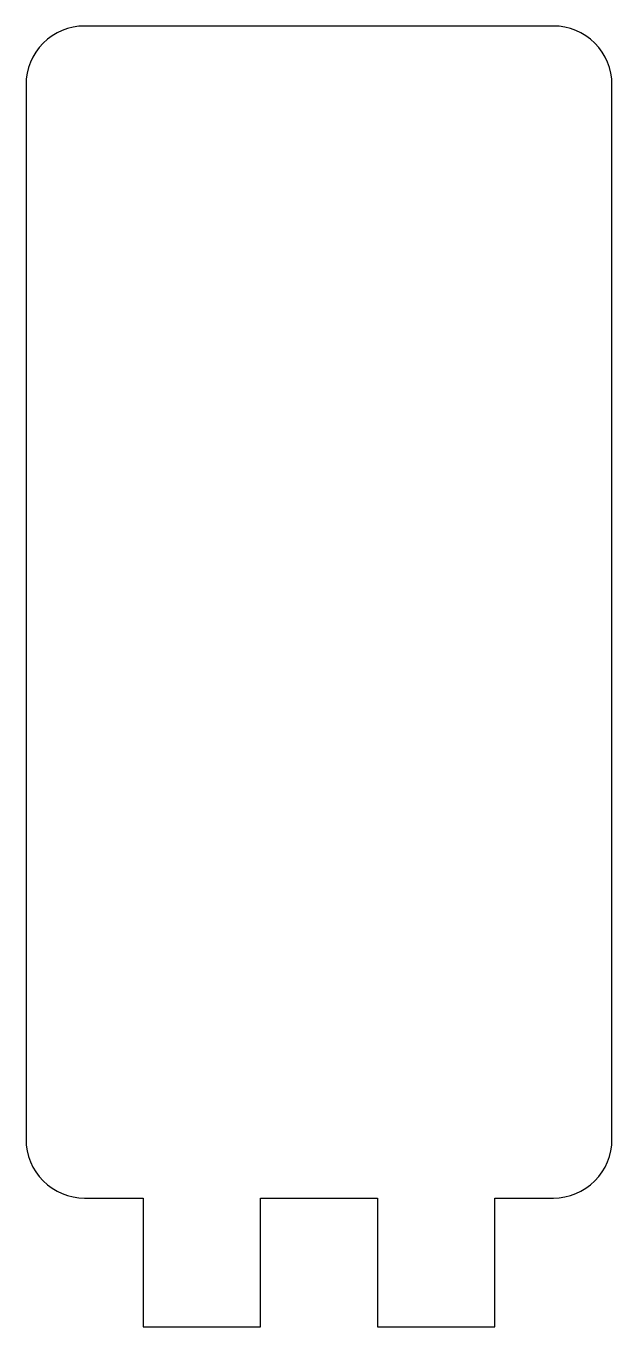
# Model space of a CAD drawing. Header units: millimetres. Extents: x 0 to 50, y -11 to 100.
import ezdxf

# ---------------------------------------------------------------- set-up
doc = ezdxf.new("R2010")
doc.units = ezdxf.units.MM

msp = doc.modelspace()

# ---------------------------------------------------------------- linework, layer by layer
msp.add_lwpolyline([(10, 0), (10, -11), (20, -11), (20, 0), (30, 0), (30, -11), (40, -11), (40, 0), (45, 0, 0.414214), (50, 5), (50, 95, 0.414214), (45, 100), (5, 100, 0.414214), (0, 95), (0, 5, 0.414214), (5, 0)], format="xyb", close=True)

doc.saveas('drawing.dxf')
